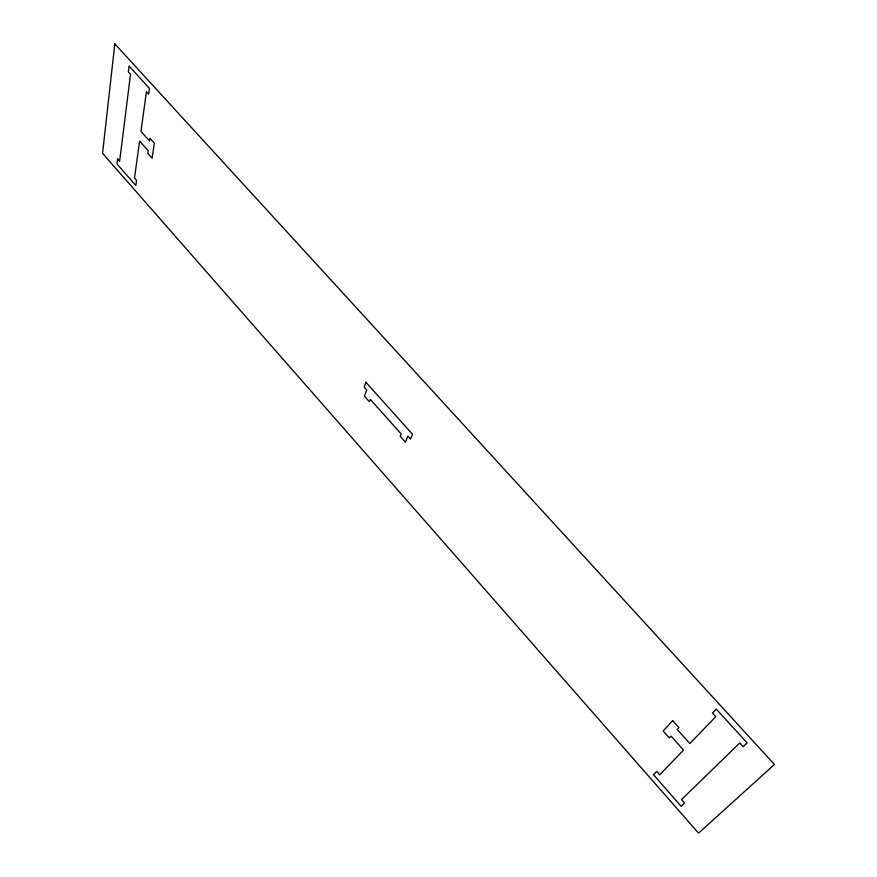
<?xml version="1.0" encoding="UTF-8"?>
<svg xmlns="http://www.w3.org/2000/svg" width="877" height="877" viewBox="0 0 877 877"><rect width="100%" height="100%" fill="white"/><g stroke="black" fill="none" stroke-linecap="round" stroke-linejoin="round"><path stroke-width="1.32" d="M114.821 43.85L102.554 153.3L698.563 833.15L774.446 764.481L114.821 43.85M117.573 158.858L116.937 163.944L135.869 185.496L136.571 180.454L134.499 178.086L139.607 141.098L148.191 150.712L147.807 153.376L152.116 158.2L154.352 143.181L149.989 138.325L149.594 141.044L140.945 131.386L146.426 91.723L148.651 94.157L149.452 88.391L129.04 66.038L128.327 71.848L130.52 74.26L119.623 161.193L117.573 158.858M365.95 382.328L364.174 387.141L366.718 389.98L364.415 396.152L369.48 401.819L370.368 399.463L401.173 433.951L400.197 436.264L405.393 442.074L407.948 436.066L410.568 438.982L412.563 434.323L365.95 382.328M672.659 720.609L663.165 730.99L669.348 737.919L671.048 736.099L683.534 750.087L659.701 774.808L656.687 771.387L653.475 774.753L681.199 806.325L684.575 803.069L681.517 799.594L739.771 742.983L743.126 746.678L747.105 742.852L716.257 709.076L712.475 713.034L715.785 716.652L689.837 743.553L677.208 729.478L678.941 727.614L672.659 720.609"/></g></svg>
